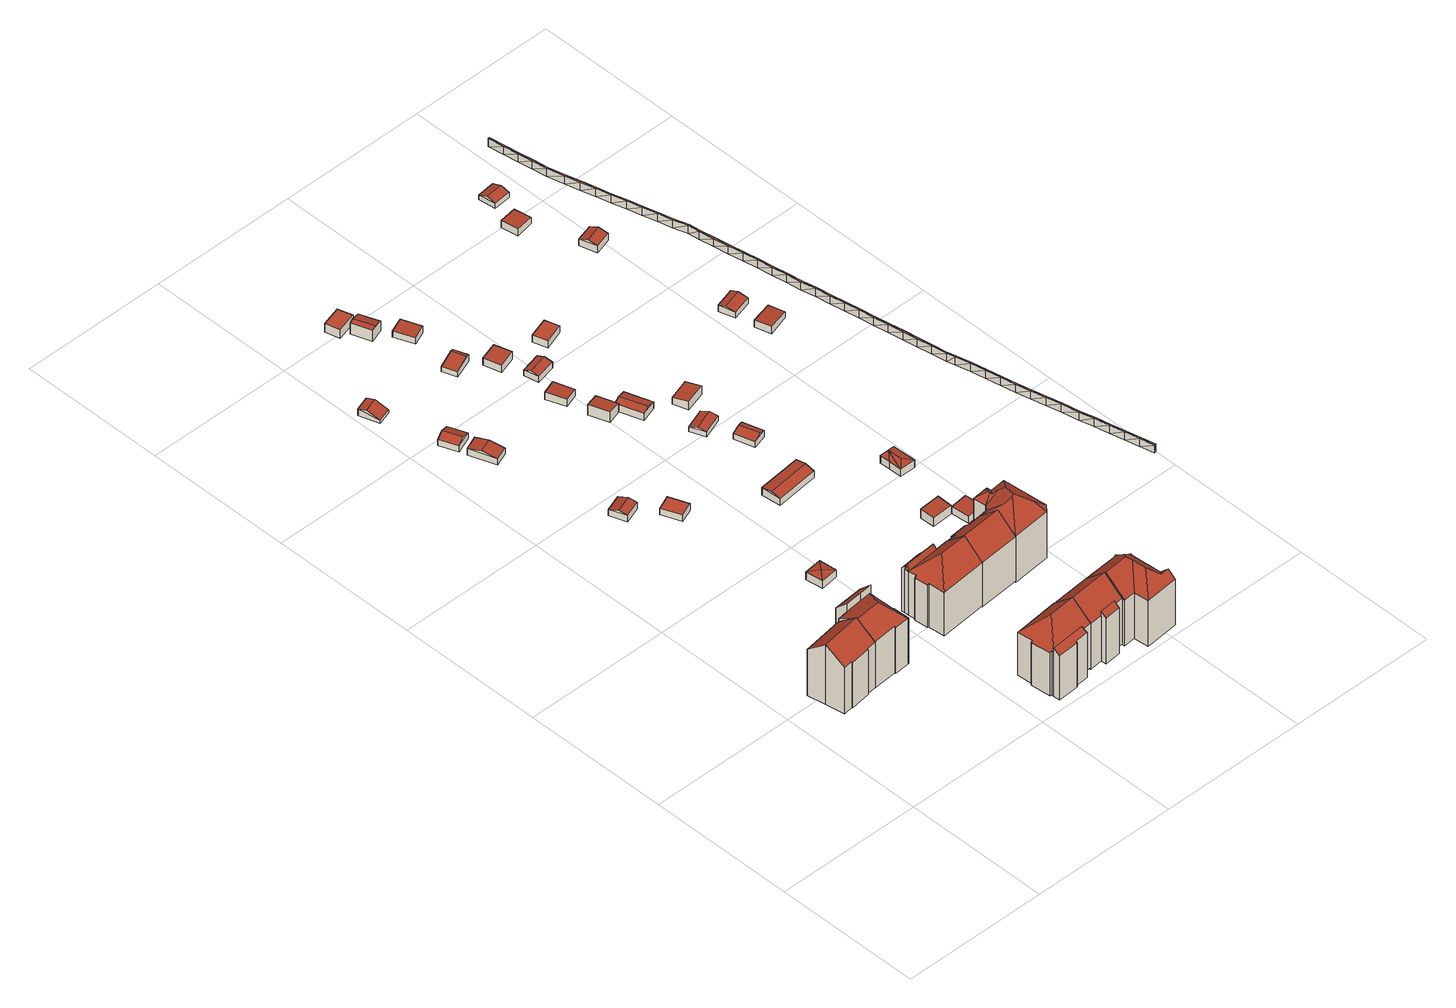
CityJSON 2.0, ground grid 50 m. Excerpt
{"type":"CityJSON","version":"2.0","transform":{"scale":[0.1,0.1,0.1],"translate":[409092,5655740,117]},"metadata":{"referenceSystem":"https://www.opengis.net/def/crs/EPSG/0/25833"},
"CityObjects":{
"building1":{"type":"Building","attributes":{"Dachtyp_tdc":"tdcGableRoof","Gemeindeschluessel":14612000,"Dachneigung":39.08,"QualitaetDacherkennung":70,"Geometrietyp2DReferenz":"3000","measuredHeight":22.47,"function":"31001_9998","roofType":"3100"},"geometry":[{"type":"Solid","lod":"2","boundaries":[[[[0,1,2,3]],[[1,4,5,2]],[[4,6,7,5]],[[6,8,9,7]],[[8,10,11,9]],[[10,12,13,11]],[[12,14,15,13]],[[14,16,17,15]],[[16,18,19,17]],[[18,0,3,19]],[[14,12,10,8]],[[8,6,4,1,0,18,16,14]],[[3,2,5,7,9,11,13,15,17,19]]]],"semantics":{"surfaces":[{"type":"WallSurface"},{"type":"RoofSurface"},{"type":"GroundSurface"}],"values":[[0,0,0,0,0,0,0,0,0,0,1,1,2]]}}]},
"building2":{"type":"Building","attributes":{"Gemeindeschluessel":14612000,"Geometrietyp2DReferenz":"3000","function":"31001_9998","roofType":"9999"},"children":["building2-1","building2-2"]},
"building2-1":{"type":"BuildingPart","attributes":{"Dachtyp_tdc":"tdcHipAndGableRoof","Dachneigung":38.49,"QualitaetDacherkennung":38,"Geometrietyp2DReferenz":"3000","measuredHeight":22.43,"roofType":"5000"},"parents":["building2"],"geometry":[{"type":"MultiSurface","lod":"2","boundaries":[[[20,21,22,23]],[[21,24,25,22]],[[24,26,27,25]],[[28,29,30,31]],[[29,32,33,30]],[[32,34,35,33]],[[34,36,37,35]],[[36,38,39,37]],[[38,40,41,39]],[[40,42,43,41]],[[42,44,45,43]],[[44,20,23,45]],[[40,38,36,34,32,29,28,46,47]],[[46,26,24,21,47]],[[21,20,44,42,40,47]],[[23,22,25,27,48,31,30,33,35,37,39,41,43,45]]],"semantics":{"surfaces":[{"type":"WallSurface"},{"type":"RoofSurface"},{"type":"GroundSurface"}],"values":[0,0,0,0,0,0,0,0,0,0,0,0,1,1,1,2]}}]},
"building2-2":{"type":"BuildingPart","attributes":{"Dachtyp_tdc":"tdcPolyFlatRoof","Dachneigung":43.95,"QualitaetDacherkennung":47,"Geometrietyp2DReferenz":"3000","measuredHeight":21.29,"roofType":"2100"},"parents":["building2"],"geometry":[{"type":"MultiSurface","lod":"2","boundaries":[[[49,50,51,27,26]],[[50,52,53,51]],[[52,54,28,31,53]],[[54,52,50,49]],[[27,51,53,31,48]]],"semantics":{"surfaces":[{"type":"WallSurface"},{"type":"RoofSurface"},{"type":"GroundSurface"}],"values":[0,0,0,1,2]}}]},
"building3":{"type":"Building","attributes":{"Gemeindeschluessel":14612000,"Geometrietyp2DReferenz":"3000","function":"31001_9998","roofType":"9999"},"children":["building3-1","building3-2"]},
"building3-1":{"type":"BuildingPart","attributes":{"Dachtyp_tdc":"tdcPolyFlatRoof","Dachneigung":31.6,"QualitaetDacherkennung":34,"Geometrietyp2DReferenz":"3000","measuredHeight":18,"roofType":"2100"},"parents":["building3"],"geometry":[{"type":"MultiSurface","lod":"2","boundaries":[[[55,56,57,58,59]],[[56,60,61,57]],[[60,62,63,61]],[[62,64,65,63]],[[64,66,67,68,65]],[[64,62,60,56,55,66]],[[68,58,57,61,63,65]]],"semantics":{"surfaces":[{"type":"WallSurface"},{"type":"RoofSurface"},{"type":"GroundSurface"}],"values":[0,0,0,0,0,1,2]}}]},
"building3-2":{"type":"BuildingPart","attributes":{"Dachtyp_tdc":"tdcHipAndGableRoof","Dachneigung":42.95,"QualitaetDacherkennung":59,"Geometrietyp2DReferenz":"3000","measuredHeight":22.31,"roofType":"5000"},"parents":["building3"],"geometry":[{"type":"MultiSurface","lod":"2","boundaries":[[[69,59,58,70]],[[67,71,72,68]],[[71,73,74,72]],[[73,75,76,74]],[[75,77,78,76]],[[77,79,80,78]],[[79,81,82,80]],[[81,83,84,82]],[[83,69,70,84]],[[79,77,75,73,71,67,85]],[[67,59,69,83,85]],[[83,81,79,85]],[[70,58,68,72,74,76,78,80,82,84]]],"semantics":{"surfaces":[{"type":"WallSurface"},{"type":"RoofSurface"},{"type":"GroundSurface"}],"values":[0,0,0,0,0,0,0,0,0,1,1,1,2]}}]},
"building4":{"type":"Building","attributes":{"Dachtyp_tdc":"tdcGableRoof","Gemeindeschluessel":14612000,"Dachneigung":17.79,"QualitaetDacherkennung":84,"Geometrietyp2DReferenz":"3000","measuredHeight":3.24,"function":"31001_9998","roofType":"3100"},"geometry":[{"type":"Solid","lod":"2","boundaries":[[[[86,87,88,89]],[[87,90,91,88]],[[90,92,93,91]],[[92,86,89,93]],[[90,87,94]],[[86,92,95]],[[87,86,95,94]],[[92,90,94,95]],[[89,88,91,93]]]],"semantics":{"surfaces":[{"type":"WallSurface"},{"type":"RoofSurface"},{"type":"GroundSurface"}],"values":[[0,0,0,0,0,0,1,1,2]]}}]},
"building5":{"type":"Building","attributes":{"Dachtyp_tdc":"tdcGableRoof","Gemeindeschluessel":14612000,"Dachneigung":25,"QualitaetDacherkennung":62,"Geometrietyp2DReferenz":"3000","measuredHeight":3.09,"function":"31001_9998","roofType":"3100"},"geometry":[{"type":"Solid","lod":"2","boundaries":[[[[96,97,98,99]],[[97,100,101,98]],[[100,102,103,101]],[[102,96,99,103]],[[96,102,104]],[[97,96,104,105]],[[102,100,105,104]],[[99,98,101,103]],[[100,97,105]]]],"semantics":{"surfaces":[{"type":"WallSurface"},{"type":"RoofSurface"},{"type":"GroundSurface"}],"values":[[0,0,0,0,0,1,1,2,0]]}}]},
"building6":{"type":"Building","attributes":{"Dachtyp_tdc":"tdcGableRoof","Gemeindeschluessel":14612000,"Dachneigung":19.32,"QualitaetDacherkennung":76,"Geometrietyp2DReferenz":"3000","measuredHeight":3.3,"function":"31001_9998","roofType":"3100"},"geometry":[{"type":"Solid","lod":"2","boundaries":[[[[106,107,108,109]],[[107,110,111,108]],[[110,112,113,111]],[[112,106,109,113]],[[110,107,114]],[[106,112,115]],[[107,106,115,114]],[[112,110,114,115]],[[109,108,111,113]]]],"semantics":{"surfaces":[{"type":"WallSurface"},{"type":"RoofSurface"},{"type":"GroundSurface"}],"values":[[0,0,0,0,0,0,1,1,2]]}}]},
"building7":{"type":"Building","attributes":{"Dachtyp_tdc":"tdcGableRoof","Gemeindeschluessel":14612000,"Dachneigung":14.27,"QualitaetDacherkennung":79,"Geometrietyp2DReferenz":"3000","measuredHeight":3.28,"function":"31001_9998","roofType":"3100"},"geometry":[{"type":"Solid","lod":"2","boundaries":[[[[116,117,118,119]],[[117,120,121,118]],[[120,122,123,121]],[[122,116,119,123]],[[120,117,124]],[[116,122,125]],[[117,116,125,124]],[[122,120,124,125]],[[119,118,121,123]]]],"semantics":{"surfaces":[{"type":"WallSurface"},{"type":"RoofSurface"},{"type":"GroundSurface"}],"values":[[0,0,0,0,0,0,1,1,2]]}}]},
"building8":{"type":"Building","attributes":{"Dachtyp_tdc":"tdcFreeFormRoof","Gemeindeschluessel":14612000,"Dachneigung":10.31,"QualitaetDacherkennung":68,"Geometrietyp2DReferenz":"3000","measuredHeight":3.28,"function":"31001_9998","roofType":"5000"},"geometry":[{"type":"Solid","lod":"2","boundaries":[[[[126,127,128,129]],[[127,130,131,128]],[[130,132,133,131]],[[132,126,129,133]],[[134,132,130]],[[134,130,127]],[[134,127,126]],[[134,126,132]],[[129,128,131,133]]]],"semantics":{"surfaces":[{"type":"WallSurface"},{"type":"RoofSurface"},{"type":"GroundSurface"}],"values":[[0,0,0,0,1,1,1,1,2]]}}]},
"building9":{"type":"Building","attributes":{"Dachtyp_tdc":"tdcPolyFlatRoof","Gemeindeschluessel":14612000,"Dachneigung":2.58,"QualitaetDacherkennung":76,"Geometrietyp2DReferenz":"3000","measuredHeight":2.68,"function":"31001_9998","roofType":"2100"},"geometry":[{"type":"Solid","lod":"2","boundaries":[[[[135,136,137,138]],[[136,139,140,137]],[[139,141,142,140]],[[141,135,138,142]],[[141,139,136,135]],[[138,137,140,142]]]],"semantics":{"surfaces":[{"type":"WallSurface"},{"type":"RoofSurface"},{"type":"GroundSurface"}],"values":[[0,0,0,0,1,2]]}}]},
"building10":{"type":"Building","attributes":{"Gemeindeschluessel":14612000,"Geometrietyp2DReferenz":"3000","function":"31001_9998","roofType":"9999"},"children":["building10-1","building10-2","building10-3"]},
"building10-1":{"type":"BuildingPart","attributes":{"Dachtyp_tdc":"tdcFreeFormRoof","Dachneigung":72.74,"QualitaetDacherkennung":27,"Geometrietyp2DReferenz":"3000","measuredHeight":18.58,"roofType":"5000"},"parents":["building10"],"geometry":[{"type":"MultiSurface","lod":"2","boundaries":[[[143,144,145,146]],[[144,147,148,145]],[[149,150,151,152]],[[153,147,144]],[[144,143,150,154,153]],[[150,155,154]],[[155,149,147,153,154]],[[155,150,149]],[[146,145,148,152,151]]],"semantics":{"surfaces":[{"type":"WallSurface"},{"type":"RoofSurface"},{"type":"GroundSurface"}],"values":[0,0,0,1,1,1,1,0,2]}}]},
"building10-2":{"type":"BuildingPart","attributes":{"Dachtyp_tdc":"tdcPolyFlatRoof","Dachneigung":43.85,"QualitaetDacherkennung":33,"Geometrietyp2DReferenz":"3000","measuredHeight":17.46,"roofType":"2100"},"parents":["building10"],"geometry":[{"type":"MultiSurface","lod":"2","boundaries":[[[156,157,158,151,150]],[[157,159,160,158]],[[159,161,143,146,160]],[[159,157,156,161]],[[146,151,158,160]]],"semantics":{"surfaces":[{"type":"WallSurface"},{"type":"RoofSurface"},{"type":"GroundSurface"}],"values":[0,0,0,1,2]}}]},
"building10-3":{"type":"BuildingPart","attributes":{"Dachtyp_tdc":"tdcHipAndGableRoof","Dachneigung":43.64,"QualitaetDacherkennung":63,"Geometrietyp2DReferenz":"3000","measuredHeight":22.45,"roofType":"5000"},"parents":["building10"],"geometry":[{"type":"MultiSurface","lod":"2","boundaries":[[[162,163,164,165]],[[163,166,167,164]],[[166,168,169,167]],[[168,170,171,169]],[[170,172,173,171]],[[172,174,175,173]],[[174,176,177,175]],[[176,178,152,177]],[[178,149,152]],[[179,162,165,148,147]],[[178,176,174,172,170,168,180]],[[168,166,163,180]],[[163,162,179,178,180]],[[165,164,167,169,171,173,175,177,152,148]]],"semantics":{"surfaces":[{"type":"WallSurface"},{"type":"RoofSurface"},{"type":"GroundSurface"}],"values":[0,0,0,0,0,0,0,0,0,0,1,1,1,2]}}]},
"building11":{"type":"Building","attributes":{"Gemeindeschluessel":14612000,"Geometrietyp2DReferenz":"3000","function":"31001_9998","roofType":"9999"},"children":["building11-1","building11-2"]},
"building11-1":{"type":"BuildingPart","attributes":{"Dachtyp_tdc":"tdcGableRoof","Dachneigung":43.01,"QualitaetDacherkennung":70,"Geometrietyp2DReferenz":"3000","measuredHeight":23.14,"roofType":"3100"},"parents":["building11"],"geometry":[{"type":"MultiSurface","lod":"2","boundaries":[[[181,182,183,83]],[[83,184,185,186,187,188,181]],[[189,190,191,192,193,194,195,196,197]],[[185,184,191,190]],[[184,83,192,191]],[[83,183,193,192]],[[183,182,194,193]],[[182,181,195,194]],[[181,188,196,195]],[[188,187,197,196]],[[187,186,189,197]]],"semantics":{"surfaces":[{"type":"RoofSurface"},{"type":"GroundSurface"},{"type":"WallSurface"}],"values":[0,0,1,2,2,2,2,2,2,2,2]}}]},
"building11-2":{"type":"BuildingPart","attributes":{"Dachtyp_tdc":"tdcPolyFlatRoof","Dachneigung":38.73,"QualitaetDacherkennung":48,"Geometrietyp2DReferenz":"3000","measuredHeight":18.68,"roofType":"2100"},"parents":["building11"],"geometry":[{"type":"MultiSurface","lod":"2","boundaries":[[[198,185,190]],[[198,199,200,201]],[[189,202,203,190]],[[201,200,202,189,186]],[[200,199,203,202]],[[199,198,190,203]]],"semantics":{"surfaces":[{"type":"WallSurface"},{"type":"RoofSurface"},{"type":"GroundSurface"}],"values":[0,1,2,0,0,0]}}]},
"building12":{"type":"Building","attributes":{"Dachtyp_tdc":"tdcFreeFormRoof","Gemeindeschluessel":14612000,"Dachneigung":43.05,"QualitaetDacherkennung":59,"Geometrietyp2DReferenz":"3000","measuredHeight":22.88,"function":"31001_9998","roofType":"5000"},"geometry":[{"type":"Solid","lod":"2","boundaries":[[[[204,205,206,207]],[[205,208,209,206]],[[208,210,211,209]],[[210,212,213,211]],[[212,214,215,213]],[[214,216,217,215]],[[216,166,218,217]],[[166,204,207,218]],[[166,216,219,220]],[[219,214,212,210,208,205,204,220]],[[216,214,219]],[[204,166,220]],[[207,206,209,211,213,215,217,218]]]],"semantics":{"surfaces":[{"type":"WallSurface"},{"type":"RoofSurface"},{"type":"GroundSurface"}],"values":[[0,0,0,0,0,0,0,0,1,1,0,0,2]]}}]},
"building13":{"type":"Building","attributes":{"Dachtyp_tdc":"tdcFreeFormRoof","Gemeindeschluessel":14612000,"Dachneigung":41.96,"QualitaetDacherkennung":21,"Geometrietyp2DReferenz":"3000","measuredHeight":23.41,"function":"31001_9998","roofType":"5000"},"geometry":[{"type":"Solid","lod":"2","boundaries":[[[[182,221,222,223]],[[221,224,225,222]],[[224,226,227,225]],[[226,228,229,227]],[[228,230,231,229]],[[230,232,233,231]],[[232,234,235,233]],[[234,236,237,235]],[[236,238,239,237]],[[238,240,241,239]],[[240,242,243,241]],[[242,244,245,243]],[[244,182,223,245]],[[244,246,182]],[[242,246,244]],[[246,242,240]],[[247,248,246,240,238]],[[249,247,238,236]],[[250,251,249,236,234]],[[250,234,232]],[[251,250,232,230]],[[252,253,248,247,249,251,230,228]],[[252,228,226]],[[254,253,252,226,224]],[[254,224,221]],[[246,248,253,254,221,182]],[[223,222,225,227,229,231,233,235,237,239,241,243,245]]]],"semantics":{"surfaces":[{"type":"WallSurface"},{"type":"RoofSurface"},{"type":"GroundSurface"}],"values":[[0,0,0,0,0,0,0,0,0,0,0,0,0,0,0,0,1,1,1,0,1,1,1,1,1,1,2]]}}]},
"building14":{"type":"Building","attributes":{"Dachtyp_tdc":"tdcPolyFlatRoof","Gemeindeschluessel":14612000,"Dachneigung":0,"QualitaetDacherkennung":58,"Geometrietyp2DReferenz":"3000","measuredHeight":3.19,"function":"31001_9998","roofType":"1000"},"geometry":[{"type":"Solid","lod":"2","boundaries":[[[[255,256,257,258]],[[256,259,260,257]],[[259,261,262,260]],[[261,255,258,262]],[[261,259,256,255]],[[258,257,260,262]]]],"semantics":{"surfaces":[{"type":"WallSurface"},{"type":"RoofSurface"},{"type":"GroundSurface"}],"values":[[0,0,0,0,1,2]]}}]},
"building15":{"type":"Building","attributes":{"Dachtyp_tdc":"tdcGableRoof","Gemeindeschluessel":14612000,"Dachneigung":10.43,"QualitaetDacherkennung":73,"Geometrietyp2DReferenz":"3000","measuredHeight":2.9,"function":"31001_9998","roofType":"3100"},"geometry":[{"type":"Solid","lod":"2","boundaries":[[[[263,264,265,266]],[[264,267,268,265]],[[267,269,270,268]],[[269,263,266,270]],[[267,264,271]],[[263,269,272]],[[264,263,272,271]],[[269,267,271,272]],[[266,265,268,270]]]],"semantics":{"surfaces":[{"type":"WallSurface"},{"type":"RoofSurface"},{"type":"GroundSurface"}],"values":[[0,0,0,0,0,0,1,1,2]]}}]},
"building16":{"type":"Building","attributes":{"Dachtyp_tdc":"tdcGableRoof","Gemeindeschluessel":14612000,"Dachneigung":10.06,"QualitaetDacherkennung":83,"Geometrietyp2DReferenz":"3000","measuredHeight":3.51,"function":"31001_9998","roofType":"3100"},"geometry":[{"type":"Solid","lod":"2","boundaries":[[[[273,274,275,276]],[[274,277,278,275]],[[277,279,280,278]],[[279,273,276,280]],[[277,274,281]],[[273,279,282]],[[274,273,282,281]],[[279,277,281,282]],[[276,275,278,280]]]],"semantics":{"surfaces":[{"type":"WallSurface"},{"type":"RoofSurface"},{"type":"GroundSurface"}],"values":[[0,0,0,0,0,0,1,1,2]]}}]},
"building17":{"type":"Building","attributes":{"Dachtyp_tdc":"tdcGableRoof","Gemeindeschluessel":14612000,"Dachneigung":15.73,"QualitaetDacherkennung":70,"Geometrietyp2DReferenz":"3000","measuredHeight":4.4,"function":"31001_9998","roofType":"3100"},"geometry":[{"type":"Solid","lod":"2","boundaries":[[[[283,284,285,286]],[[284,287,288,285]],[[287,289,290,288]],[[289,283,286,290]],[[287,284,291]],[[283,289,292]],[[284,283,292,291]],[[289,287,291,292]],[[286,285,288,290]]]],"semantics":{"surfaces":[{"type":"WallSurface"},{"type":"RoofSurface"},{"type":"GroundSurface"}],"values":[[0,0,0,0,0,0,1,1,2]]}}]},
"building18":{"type":"Building","attributes":{"Dachtyp_tdc":"tdcPolyFlatRoof","Gemeindeschluessel":14612000,"Dachneigung":3.16,"QualitaetDacherkennung":89,"Geometrietyp2DReferenz":"3000","measuredHeight":2.79,"function":"31001_9998","roofType":"2100"},"geometry":[{"type":"Solid","lod":"2","boundaries":[[[[293,294,295,296]],[[294,297,298,295]],[[297,299,300,298]],[[299,293,296,300]],[[299,297,294,293]],[[296,295,298,300]]]],"semantics":{"surfaces":[{"type":"WallSurface"},{"type":"RoofSurface"},{"type":"GroundSurface"}],"values":[[0,0,0,0,1,2]]}}]},
"building19":{"type":"Building","attributes":{"Dachtyp_tdc":"tdcPolyFlatRoof","Gemeindeschluessel":14612000,"Dachneigung":7.96,"QualitaetDacherkennung":71,"Geometrietyp2DReferenz":"3000","measuredHeight":3.89,"function":"31001_9998","roofType":"2100"},"geometry":[{"type":"Solid","lod":"2","boundaries":[[[[301,302,303,304]],[[302,305,306,303]],[[305,307,308,306]],[[307,301,304,308]],[[307,305,302,301]],[[304,303,306,308]]]],"semantics":{"surfaces":[{"type":"WallSurface"},{"type":"RoofSurface"},{"type":"GroundSurface"}],"values":[[0,0,0,0,1,2]]}}]},
"building20":{"type":"Building","attributes":{"Dachtyp_tdc":"tdcPolyFlatRoof","Gemeindeschluessel":14612000,"Dachneigung":4.01,"QualitaetDacherkennung":68,"Geometrietyp2DReferenz":"3000","measuredHeight":2.64,"function":"31001_9998","roofType":"2100"},"geometry":[{"type":"Solid","lod":"2","boundaries":[[[[309,310,311,312]],[[310,313,314,311]],[[313,315,316,314]],[[315,309,312,316]],[[315,313,310,309]],[[312,311,314,316]]]],"semantics":{"surfaces":[{"type":"WallSurface"},{"type":"RoofSurface"},{"type":"GroundSurface"}],"values":[[0,0,0,0,1,2]]}}]},
"building21":{"type":"Building","attributes":{"Dachtyp_tdc":"tdcFreeFormRoof","Gemeindeschluessel":14612000,"Dachneigung":39.12,"QualitaetDacherkennung":38,"Geometrietyp2DReferenz":"3000","measuredHeight":23.3,"function":"31001_9998","roofType":"5000"},"geometry":[{"type":"Solid","lod":"2","boundaries":[[[[317,318,319,320]],[[318,321,322,319]],[[321,323,324,322]],[[325,326,327,321,318]],[[325,318,317]],[[328,326,325,317,329]],[[330,331,328,329,332]],[[333,334,330,332,335]],[[333,335,336]],[[334,333,336,337]],[[331,330,334,337,338]],[[339,327,326,328,331,338,340]],[[339,340,323]],[[327,339,323,321]],[[324,341,342,343,344,345,346,347,320,319,322]],[[323,340,341,324]],[[340,338,342,341]],[[338,337,343,342]],[[337,336,344,343]],[[336,335,345,344]],[[335,332,346,345]],[[332,329,347,346]],[[329,317,320,347]]]],"semantics":{"surfaces":[{"type":"WallSurface"},{"type":"RoofSurface"},{"type":"GroundSurface"}],"values":[[0,0,0,1,1,1,1,1,1,1,1,1,1,1,2,0,0,0,0,0,0,0,0]]}}]},
"building22":{"type":"Building","attributes":{"Dachtyp_tdc":"tdcPolyFlatRoof","Gemeindeschluessel":14612000,"Dachneigung":3.55,"QualitaetDacherkennung":84,"Geometrietyp2DReferenz":"3000","measuredHeight":2.95,"function":"31001_9998","roofType":"2100"},"geometry":[{"type":"Solid","lod":"2","boundaries":[[[[348,349,350,351]],[[349,352,353,350]],[[352,354,355,353]],[[354,348,351,355]],[[354,352,349,348]],[[351,350,353,355]]]],"semantics":{"surfaces":[{"type":"WallSurface"},{"type":"RoofSurface"},{"type":"GroundSurface"}],"values":[[0,0,0,0,1,2]]}}]},
"building23":{"type":"Building","attributes":{"Dachtyp_tdc":"tdcGableRoof","Gemeindeschluessel":14612000,"Dachneigung":13.74,"QualitaetDacherkennung":53,"Geometrietyp2DReferenz":"3000","measuredHeight":3.28,"function":"31001_9998","roofType":"3100"},"geometry":[{"type":"Solid","lod":"2","boundaries":[[[[356,357,358,359]],[[357,360,361,358]],[[360,362,363,361]],[[362,356,359,363]],[[360,357,364]],[[356,362,365]],[[357,356,365,364]],[[362,360,364,365]],[[359,358,361,363]]]],"semantics":{"surfaces":[{"type":"WallSurface"},{"type":"RoofSurface"},{"type":"GroundSurface"}],"values":[[0,0,0,0,0,0,1,1,2]]}}]},
"building24":{"type":"Building","attributes":{"Gemeindeschluessel":14612000,"Dachtyp_tdc":"tdcGableRoof","Dachneigung":17.65,"QualitaetDacherkennung":90,"Geometrietyp2DReferenz":"3000","measuredHeight":2.87,"function":"31001_9998","roofType":"3100"},"geometry":[{"type":"Solid","lod":"2","boundaries":[[[[366,367,368,369]],[[367,370,371,368]],[[370,372,373,371]],[[372,366,369,373]],[[370,367,374]],[[366,372,375]],[[367,366,375,374]],[[372,370,374,375]],[[369,368,371,373]]]],"semantics":{"surfaces":[{"type":"WallSurface"},{"type":"RoofSurface"},{"type":"GroundSurface"}],"values":[[0,0,0,0,0,0,1,1,2]]}}]},
"building25":{"type":"Building","attributes":{"Dachtyp_tdc":"tdcPolyFlatRoof","Gemeindeschluessel":14612000,"Dachneigung":4.62,"QualitaetDacherkennung":95,"Geometrietyp2DReferenz":"3000","measuredHeight":3.56,"function":"31001_9998","roofType":"2100"},"geometry":[{"type":"Solid","lod":"2","boundaries":[[[[376,377,378,379]],[[377,380,381,378]],[[380,382,383,381]],[[382,376,379,383]],[[382,380,377,376]],[[379,378,381,383]]]],"semantics":{"surfaces":[{"type":"WallSurface"},{"type":"RoofSurface"},{"type":"GroundSurface"}],"values":[[0,0,0,0,1,2]]}}]},
"building26":{"type":"Building","attributes":{"Dachtyp_tdc":"tdcGableRoof","Gemeindeschluessel":14612000,"Dachneigung":20.39,"QualitaetDacherkennung":81,"Geometrietyp2DReferenz":"3000","measuredHeight":2.66,"function":"31001_9998","roofType":"3100"},"geometry":[{"type":"Solid","lod":"2","boundaries":[[[[384,385,386,387]],[[388,389,387,386]],[[390,391,392,393]],[[385,384,391,390]],[[384,389,392,391]],[[389,388,393,392]],[[388,385,390,393]],[[389,384,387]],[[385,388,386]]]],"semantics":{"surfaces":[{"type":"RoofSurface"},{"type":"GroundSurface"},{"type":"WallSurface"}],"values":[[0,0,1,2,2,2,2,2,2]]}}]},
"building27":{"type":"Building","attributes":{"Dachtyp_tdc":"tdcGableRoof","Gemeindeschluessel":14612000,"Dachneigung":13.79,"QualitaetDacherkennung":85,"Geometrietyp2DReferenz":"3000","measuredHeight":2.94,"function":"31001_9998","roofType":"3100"},"geometry":[{"type":"Solid","lod":"2","boundaries":[[[[394,395,396,397]],[[395,398,399,396]],[[398,400,401,399]],[[400,394,397,401]],[[398,395,402]],[[394,400,403]],[[395,394,403,402]],[[400,398,402,403]],[[397,396,399,401]]]],"semantics":{"surfaces":[{"type":"WallSurface"},{"type":"RoofSurface"},{"type":"GroundSurface"}],"values":[[0,0,0,0,0,0,1,1,2]]}}]},
"building28":{"type":"Building","attributes":{"Dachtyp_tdc":"tdcPolyFlatRoof","Gemeindeschluessel":14612000,"Dachneigung":3.79,"QualitaetDacherkennung":81,"Geometrietyp2DReferenz":"3000","measuredHeight":2.94,"function":"31001_9998","roofType":"2100"},"geometry":[{"type":"Solid","lod":"2","boundaries":[[[[404,405,406,407]],[[405,408,409,406]],[[408,410,411,409]],[[410,404,407,411]],[[410,408,405,404]],[[407,406,409,411]]]],"semantics":{"surfaces":[{"type":"WallSurface"},{"type":"RoofSurface"},{"type":"GroundSurface"}],"values":[[0,0,0,0,1,2]]}}]},
"building29":{"type":"Building","attributes":{"Dachtyp_tdc":"tdcPolyFlatRoof","Gemeindeschluessel":14612000,"Dachneigung":7.69,"QualitaetDacherkennung":80,"Geometrietyp2DReferenz":"3000","measuredHeight":3.23,"function":"31001_9998","roofType":"2100"},"geometry":[{"type":"Solid","lod":"2","boundaries":[[[[412,413,414,415]],[[413,416,417,414]],[[416,418,419,417]],[[418,412,415,419]],[[418,416,413,412]],[[415,414,417,419]]]],"semantics":{"surfaces":[{"type":"WallSurface"},{"type":"RoofSurface"},{"type":"GroundSurface"}],"values":[[0,0,0,0,1,2]]}}]},
"building30":{"type":"Building","attributes":{"Dachtyp_tdc":"tdcFreeFormRoof","Gemeindeschluessel":14612000,"Dachneigung":11.29,"QualitaetDacherkennung":80,"Geometrietyp2DReferenz":"3000","measuredHeight":3.35,"function":"31001_9998","roofType":"5000"},"geometry":[{"type":"Solid","lod":"2","boundaries":[[[[420,421,422,423]],[[421,424,425,422]],[[424,426,427,425]],[[426,428,429,427]],[[428,420,423,429]],[[430,426,431]],[[430,428,426]],[[428,430,420]],[[431,426,424]],[[430,431,424,421]],[[430,421,420]],[[423,422,425,427,429]]]],"semantics":{"surfaces":[{"type":"WallSurface"},{"type":"RoofSurface"},{"type":"GroundSurface"}],"values":[[0,0,0,0,0,1,1,1,1,1,1,2]]}}]},
"building31":{"type":"Building","attributes":{"Dachtyp_tdc":"tdcPolyFlatRoof","Gemeindeschluessel":14612000,"Dachneigung":0,"QualitaetDacherkennung":74,"Geometrietyp2DReferenz":"3000","measuredHeight":2.68,"function":"31001_9998","roofType":"1000"},"geometry":[{"type":"Solid","lod":"2","boundaries":[[[[432,433,434,435]],[[433,436,437,434]],[[436,438,439,437]],[[438,432,435,439]],[[438,436,433,432]],[[435,434,437,439]]]],"semantics":{"surfaces":[{"type":"WallSurface"},{"type":"RoofSurface"},{"type":"GroundSurface"}],"values":[[0,0,0,0,1,2]]}}]},
"building32":{"type":"Building","attributes":{"Dachtyp_tdc":"tdcPolyFlatRoof","Gemeindeschluessel":14612000,"Dachneigung":4.14,"QualitaetDacherkennung":75,"Geometrietyp2DReferenz":"3000","measuredHeight":2.73,"function":"31001_9998","roofType":"2100"},"geometry":[{"type":"Solid","lod":"2","boundaries":[[[[440,441,442,443]],[[441,444,445,442]],[[444,446,447,445]],[[446,440,443,447]],[[446,444,441,440]],[[443,442,445,447]]]],"semantics":{"surfaces":[{"type":"WallSurface"},{"type":"RoofSurface"},{"type":"GroundSurface"}],"values":[[0,0,0,0,1,2]]}}]},
"building33":{"type":"Building","attributes":{"Dachtyp_tdc":"tdcGableRoof","Gemeindeschluessel":14612000,"Dachneigung":15.85,"QualitaetDacherkennung":87,"Geometrietyp2DReferenz":"3000","measuredHeight":3.01,"function":"31001_9998","roofType":"3100"},"geometry":[{"type":"Solid","lod":"2","boundaries":[[[[448,449,450,451]],[[449,452,453,450]],[[452,454,455,453]],[[454,448,451,455]],[[452,449,456]],[[448,454,457]],[[449,448,457,456]],[[454,452,456,457]],[[451,450,453,455]]]],"semantics":{"surfaces":[{"type":"WallSurface"},{"type":"RoofSurface"},{"type":"GroundSurface"}],"values":[[0,0,0,0,0,0,1,1,2]]}}]},
"building34":{"type":"Building","attributes":{"Dachtyp_tdc":"tdcPolyFlatRoof","Gemeindeschluessel":14612000,"Dachneigung":2.66,"QualitaetDacherkennung":63,"Geometrietyp2DReferenz":"3000","measuredHeight":2.5,"function":"31001_9998","roofType":"2100"},"geometry":[{"type":"Solid","lod":"2","boundaries":[[[[458,459,460,461]],[[459,462,463,460]],[[462,464,465,463]],[[464,458,461,465]],[[464,462,459,458]],[[461,460,463,465]]]],"semantics":{"surfaces":[{"type":"WallSurface"},{"type":"RoofSurface"},{"type":"GroundSurface"}],"values":[[0,0,0,0,1,2]]}}]},
"building35":{"type":"Building","attributes":{"Dachtyp_tdc":"tdcGableRoof","Gemeindeschluessel":14612000,"Dachneigung":18.78,"QualitaetDacherkennung":80,"Geometrietyp2DReferenz":"3000","measuredHeight":3.54,"function":"31001_9998","roofType":"3100"},"geometry":[{"type":"Solid","lod":"2","boundaries":[[[[466,467,468,469]],[[467,470,471,468]],[[470,472,473,471]],[[472,466,469,473]],[[470,467,474]],[[466,472,475]],[[467,466,475,474]],[[472,470,474,475]],[[469,468,471,473]]]],"semantics":{"surfaces":[{"type":"WallSurface"},{"type":"RoofSurface"},{"type":"GroundSurface"}],"values":[[0,0,0,0,0,0,1,1,2]]}}]},
"building36":{"type":"Building","attributes":{"Dachtyp_tdc":"tdcGableRoof","Gemeindeschluessel":14612000,"Dachneigung":18.56,"QualitaetDacherkennung":74,"Geometrietyp2DReferenz":"3000","measuredHeight":2.75,"function":"31001_9998","roofType":"3100"},"geometry":[{"type":"Solid","lod":"2","boundaries":[[[[476,477,478,479]],[[477,480,481,478]],[[480,482,483,481]],[[482,476,479,483]],[[480,477,484]],[[476,482,485]],[[477,476,485,484]],[[482,480,484,485]],[[479,478,481,483]]]],"semantics":{"surfaces":[{"type":"WallSurface"},{"type":"RoofSurface"},{"type":"GroundSurface"}],"values":[[0,0,0,0,0,0,1,1,2]]}}]},
"building37":{"type":"Building","attributes":{"Art":2000,"Stand_DGM":"2016","Stand_Basis-DLM":"2021","Gemeindeschluessel":"14612000","ObjektHoehe":3,"Stand_Laserscan":"2016","BodenHoehe":0,"Stand_3D-Stadtmodell":"2023","Geometrietyp2DReferenz":2000,"AbsoluteHoehe":0,"measuredHeight":3,"function":"51009_1700","roofType":"9999"},"geometry":[{"type":"MultiSurface","lod":"2","boundaries":[[[486,487,488]],[[489,487,486]],[[490,489,486]],[[491,489,490]],[[492,491,490]],[[493,491,492]],[[494,493,492]],[[495,493,494]],[[496,497,498]],[[499,495,494]],[[497,495,499]],[[497,499,498]],[[500,496,498]],[[501,496,500]],[[502,501,500]],[[503,501,502]],[[504,503,502]],[[505,503,504]],[[506,505,504]],[[507,505,506]],[[508,507,506]],[[509,507,508]],[[510,509,508]],[[511,509,510]],[[512,511,510]],[[513,511,512]],[[514,513,512,515]],[[516,513,514]],[[517,516,515,514]],[[518,516,517]],[[519,518,517]],[[520,518,519]],[[521,520,519]],[[522,520,521]],[[523,522,521]],[[524,522,523]],[[525,524,523]],[[526,524,525]],[[527,526,525]],[[528,526,527]],[[529,528,527]],[[530,531,532]],[[533,528,529]],[[532,533,529]],[[531,533,532]],[[534,531,530]],[[535,534,530]],[[536,534,535]],[[537,536,535]],[[538,536,537]],[[539,538,537]],[[540,538,539]],[[541,540,539]],[[542,540,541]],[[543,542,541]],[[544,542,543]],[[545,544,543]],[[546,544,545]],[[547,546,545]],[[548,546,547]],[[549,548,547]],[[550,548,549]],[[550,549,551]],[[552,550,551]],[[553,552,551]],[[554,552,553]],[[555,554,553]],[[556,554,555]],[[557,556,555]],[[558,556,557]],[[559,558,557]],[[560,558,559]],[[561,560,559]],[[562,560,561]],[[563,562,561]],[[564,562,563]],[[565,564,563]],[[566,564,565]],[[567,566,565]],[[568,566,567]],[[569,568,567]],[[570,568,569]],[[571,570,569]],[[572,570,571]],[[573,572,571]],[[574,572,573]],[[575,574,576]],[[577,575,576]],[[578,575,577]],[[576,574,573]],[[579,580,486]],[[579,486,488]],[[580,581,490]],[[580,490,486]],[[581,582,492]],[[581,492,490]],[[582,583,494]],[[582,494,492]],[[583,584,499]],[[583,499,494]],[[584,585,498]],[[584,498,499]],[[585,500,498]],[[586,500,585]],[[586,587,502]],[[586,502,500]],[[587,588,504]],[[587,504,502]],[[588,589,506]],[[588,506,504]],[[589,590,508]],[[589,508,506]],[[590,591,510]],[[590,510,508]],[[591,592,512]],[[591,512,510]],[[592,593,594,514]],[[592,514,515,512]],[[593,594,595,517]],[[593,517,514,515]],[[595,596,519]],[[595,519,517]],[[596,597,521]],[[596,521,519]],[[597,598,523]],[[597,523,521]],[[598,599,525]],[[598,525,523]],[[599,600,527]],[[599,527,525]],[[600,601,529]],[[600,529,527]],[[601,602,532]],[[601,532,529]],[[602,603,530]],[[602,530,532]],[[603,604,535]],[[603,535,530]],[[604,605,537]],[[604,537,535]],[[605,606,539]],[[605,539,537]],[[606,607,541]],[[606,541,539]],[[607,608,543]],[[607,543,541]],[[608,609,545]],[[610,611,549]],[[608,545,543]],[[609,610,547]],[[609,547,545]],[[610,549,547]],[[611,612,551]],[[611,551,549]],[[612,613,553]],[[612,553,551]],[[613,614,555]],[[613,555,553]],[[614,615,557]],[[614,557,555]],[[615,616,559]],[[615,559,557]],[[616,617,561]],[[616,561,559]],[[617,618,563]],[[617,563,561]],[[618,619,565]],[[618,565,563]],[[619,620,567]],[[619,567,565]],[[620,621,569]],[[620,569,567]],[[621,622,571]],[[621,571,569]],[[622,623,573]],[[622,573,571]],[[623,624,576]],[[623,576,573]],[[624,625,577]],[[624,577,576]],[[487,489,626]],[[487,626,627]],[[489,491,628]],[[489,628,626]],[[491,493,629]],[[491,629,628]],[[493,495,630]],[[493,630,629]],[[495,497,631]],[[495,631,630]],[[497,496,632]],[[497,632,631]],[[501,503,633]],[[496,634,632]],[[501,633,634]],[[503,505,635]],[[503,635,633]],[[505,507,636]],[[505,636,635]],[[507,509,637]],[[507,637,636]],[[509,511,638]],[[509,638,637]],[[511,513,639]],[[511,639,638]],[[513,516,640]],[[513,640,639]],[[516,518,641]],[[516,641,640]],[[518,520,642]],[[518,642,641]],[[520,522,643]],[[520,643,642]],[[522,524,644]],[[522,644,643]],[[524,526,645]],[[524,645,644]],[[526,528,646]],[[526,646,645]],[[528,533,647]],[[528,647,646]],[[533,531,648]],[[533,648,647]],[[531,534,649]],[[496,501,634]],[[536,538,650]],[[531,649,648]],[[534,536,651]],[[534,651,649]],[[536,650,651]],[[538,540,652]],[[538,652,650]],[[540,542,653]],[[540,653,652]],[[542,544,654]],[[542,654,653]],[[544,546,655]],[[544,655,654]],[[546,548,656]],[[546,656,655]],[[548,550,657]],[[548,657,656]],[[550,552,658]],[[550,658,657]],[[552,554,659]],[[552,659,658]],[[554,556,660]],[[554,660,659]],[[556,558,661]],[[556,661,660]],[[558,560,662]],[[558,662,661]],[[560,562,663]],[[560,663,662]],[[562,564,664]],[[562,664,663]],[[564,566,665]],[[564,665,664]],[[566,568,666]],[[566,666,665]],[[568,570,667]],[[568,667,666]],[[570,572,668]],[[570,668,667]],[[572,574,669]],[[572,669,668]],[[574,575,670]],[[574,670,669]],[[575,578,671]],[[575,671,670]],[[625,578,577]],[[627,579,488]],[[627,488,487]],[[625,671,578]],[[601,646,647]],[[601,647,602]],[[602,647,648]],[[602,648,603]],[[603,648,649]],[[603,649,604]],[[604,649,651]],[[604,651,605]],[[605,651,650]],[[605,650,606]],[[606,650,652]],[[606,652,607]],[[607,652,653]],[[607,653,608]],[[608,653,654]],[[608,654,609]],[[609,654,655]],[[609,655,610]],[[610,655,656]],[[610,656,611]],[[611,656,657]],[[611,657,612]],[[612,657,658]],[[658,613,612]],[[613,658,659]],[[613,659,614]],[[614,659,660]],[[614,660,615]],[[615,660,661]],[[615,661,616]],[[616,661,662]],[[616,662,617]],[[617,662,663]],[[617,663,618]],[[618,663,664]],[[618,664,619]],[[619,664,665]],[[619,665,620]],[[620,665,666]],[[620,666,621]],[[621,666,667]],[[621,667,622]],[[622,667,668]],[[622,668,623]],[[623,668,669]],[[625,670,671]],[[623,669,624]],[[624,669,670]],[[624,670,625]],[[579,627,580]],[[580,627,626]],[[580,626,581]],[[581,626,628]],[[581,628,582]],[[582,628,629]],[[582,629,583]],[[583,629,630]],[[583,630,584]],[[584,630,631]],[[584,631,585]],[[585,631,632]],[[632,586,585]],[[586,632,634]],[[586,634,587]],[[587,634,633]],[[587,633,588]],[[588,633,635]],[[588,635,589]],[[589,635,636]],[[589,636,590]],[[590,636,637]],[[590,637,591]],[[591,637,638]],[[591,638,592]],[[592,638,639]],[[592,639,594,593]],[[594,639,640]],[[593,640,595,594]],[[595,640,641]],[[595,641,596]],[[596,641,642]],[[596,642,597]],[[597,642,643]],[[597,643,598]],[[598,643,644]],[[598,644,599]],[[599,644,645]],[[599,645,600]],[[600,645,646]],[[600,646,601]]],"semantics":{"surfaces":[{"type":"RoofSurface"},{"type":"WallSurface"},{"type":"GroundSurface"}],"values":[0,0,0,0,0,0,0,0,0,0,0,0,0,0,0,0,0,0,0,0,0,0,0,0,0,0,0,0,0,0,0,0,0,0,0,0,0,0,0,0,0,0,0,0,0,0,0,0,0,0,0,0,0,0,0,0,0,0,0,0,0,0,0,0,0,0,0,0,0,0,0,0,0,0,0,0,0,0,0,0,0,0,0,0,0,0,0,0,0,0,1,1,1,1,1,1,1,1,1,1,1,1,1,1,1,1,1,1,1,1,1,1,1,1,1,1,1,1,1,1,1,1,1,1,1,1,1,1,1,1,1,1,1,1,1,1,1,1,1,1,1,1,1,1,1,1,1,1,1,1,1,1,1,1,1,1,1,1,1,1,1,1,1,1,1,1,1,1,1,1,1,1,1,1,1,1,1,1,1,1,1,1,1,1,1,1,1,1,1,1,1,1,1,1,1,1,1,1,1,1,1,1,1,1,1,1,1,1,1,1,1,1,1,1,1,1,1,1,1,1,1,1,1,1,1,1,1,1,1,1,1,1,1,1,1,1,1,1,1,1,1,1,1,1,1,1,1,1,1,1,1,1,1,1,1,1,1,1,1,1,1,1,1,1,1,1,1,1,1,1,1,1,1,1,2,2,2,2,2,2,2,2,2,2,2,2,2,2,2,2,2,2,2,2,2,2,2,2,2,2,2,2,2,2,2,2,2,2,2,2,2,2,2,2,2,2,2,2,2,2,2,2,2,2,2,2,2,2,2,2,2,2,2,2,2,2,2,2,2,2,2,2,2,2,2,2,2,2,2,2,2,2,2,2,2,2,2,2,2,2,2,2,2,2]}}]}
},
"vertices":[
[202,386,217],[132,377,218],[132,377,49],[202,386,49],[132,380,220],[132,380,49],[99,375,221],[99,375,49],[88,439,273],[88,439,49],[78,501,222],[78,501,49],[221,524,220],[221,524,49],[228,459,273],[228,459,49],[235,393,219],[235,393,49],[202,388,219],[202,388,49],
[235,393,221],[228,455,271],[228,455,47],[235,393,47],[221,524,230],[221,524,47],[257,528,230],[257,528,47],[359,539,226],[360,529,226],[360,529,47],[359,539,47],[357,528,229],[357,528,47],[363,454,224],[363,454,47],[367,455,221],[367,455,47],[372,401,217],[372,401,47],[370,401,218],[370,401,47],[318,397,218],[318,397,47],[318,400,221],[318,400,47],[356,538,230],[315,463,271],[356,538,47],
[257,528,260],[253,568,221],[253,568,47],[356,577,221],[356,577,47],[359,539,259],
[690,40,220],[692,20,208],[692,20,40],[690,40,40],[690,40,205],[645,16,208],[645,16,40],[645,12,205],[645,12,40],[573,6,205],[573,6,40],[571,29,220],[571,29,205],[571,29,40],
[728,43,205],[728,43,40],[571,37,205],[571,37,40],[566,37,201],[566,37,40],[560,106,198],[560,106,40],[565,107,203],[565,107,40],[560,161,201],[560,161,40],[717,176,201],[717,176,40],[723,109,263],[723,109,40],[631,100,263],
[213,1431,51],[270,1451,51],[270,1451,29],[213,1431,29],[290,1395,53],[290,1395,29],[233,1375,53],[233,1375,29],[281,1421,61],[224,1401,61],
[2,2209,55],[49,2225,55],[49,2225,29],[2,2209,29],[71,2158,40],[71,2158,29],[24,2142,40],[24,2142,29],[10,2183,60],[58,2199,60],
[100,1907,51],[76,1967,51],[76,1967,28],[100,1907,28],[133,1990,49],[133,1990,28],[157,1929,49],[157,1929,28],[102,1978,61],[126,1917,61],
[186,1813,49],[140,1795,49],[140,1795,28],[186,1813,28],[107,1883,53],[107,1883,28],[154,1901,53],[154,1901,28],[123,1841,61],[169,1859,61],
[420,858,60],[480,865,60],[480,865,33],[420,858,33],[487,806,60],[487,806,33],[427,799,60],[427,799,33],[454,832,66],
[390,1287,55],[344,1269,53],[344,1269,29],[390,1287,29],[318,1334,53],[318,1334,29],[365,1352,55],[365,1352,29],
[598,570,204],[634,573,204],[634,573,41],[598,570,41],[635,560,204],[635,560,41],[515,549,204],[514,563,204],[514,563,41],[515,549,41],[628,566,225],[521,557,226],[515,550,205],
[514,563,214],[513,574,203],[513,574,41],[584,581,203],[584,581,41],[598,570,215],
[678,563,205],[683,497,265],[683,497,41],[678,563,41],[688,432,203],[688,432,41],[527,418,202],[527,418,41],[522,474,204],[522,474,41],[517,474,199],[517,474,41],[513,521,200],[513,521,41],[518,521,205],[518,521,41],[515,549,205],[635,560,205],[586,489,265],
[857,120,263],[851,187,201],[717,176,200],[728,43,202],[772,47,202],[828,53,203],[863,56,203],[862,62,208],[828,53,32],[772,47,32],[728,43,32],[723,109,32],[717,176,32],[851,187,32],[857,120,32],[862,62,32],[863,56,32],
[772,47,218],[774,29,203],[830,34,203],[828,53,218],[830,34,32],[774,29,32],
[678,563,203],[713,566,203],[713,566,37],[678,563,37],[712,580,190],[712,580,37],[771,585,190],[771,585,37],[772,571,203],[772,571,37],[816,575,203],[816,575,37],[828,444,203],[828,444,37],[688,432,37],[822,509,266],[683,497,266],
[973,196,201],[973,196,30],[851,187,30],[976,200,201],[976,200,30],[1010,171,201],[1010,171,30],[1008,168,201],[1008,168,30],[1017,63,201],[1017,63,30],[1020,63,201],[1020,63,30],[1024,11,201],[1024,11,30],[909,1,201],[909,1,30],[904,51,201],[904,51,30],[864,47,201],[864,47,30],[863,56,201],[863,56,30],[862,62,201],[862,62,30],[858,117,264],[956,112,252],[942,124,264],[960,62,252],[1022,37,225],[993,35,225],[1000,170,208],[965,152,241],[977,190,207],
[183,2527,51],[250,2545,51],[250,2545,19],[183,2527,19],[264,2497,51],[264,2497,19],[196,2478,51],[196,2478,19],
[314,2133,44],[297,2180,44],[297,2180,26],[314,2133,26],[363,2203,52],[363,2203,26],[380,2156,52],[380,2156,26],[351,2199,55],[368,2152,55],
[575,1192,60],[723,1208,60],[723,1208,31],[575,1192,31],[729,1143,55],[729,1143,31],[582,1127,55],[582,1127,31],[726,1173,66],[579,1157,66],
[279,2493,49],[303,2427,49],[303,2427,14],[279,2493,14],[256,2410,55],[256,2410,14],[232,2476,55],[232,2476,14],[272,2416,58],[248,2482,58],
[492,1848,52],[445,1832,55],[445,1832,27],[492,1848,27],[422,1897,55],[422,1897,27],[469,1914,52],[469,1914,27],
[468,1774,59],[515,1790,52],[515,1790,20],[468,1774,20],[537,1723,52],[537,1723,20],[490,1708,59],[490,1708,20],
[309,2387,34],[356,2405,38],[356,2405,12],[309,2387,12],[381,2340,38],[381,2340,12],[335,2322,34],[335,2322,12],
[980,479,204],[961,456,204],[961,456,32],[980,479,32],[828,444,204],[828,444,32],[816,575,204],[816,575,32],[943,490,233],[901,526,265],[893,522,262],[917,573,248],[966,633,204],[889,600,224],[906,595,230],[912,628,204],[885,612,227],[886,607,227],[911,643,204],[855,638,204],[859,594,204],[860,593,204],[871,529,245],[847,578,204],[847,578,32],[860,593,32],[859,594,32],[855,638,32],[911,643,32],[912,628,32],[966,633,32],
[409,2130,37],[466,2146,41],[466,2146,11],[409,2130,11],[483,2089,41],[483,2089,11],[425,2072,37],[425,2072,11],
[569,1653,40],[539,1740,40],[539,1740,13],[569,1653,13],[592,1758,38],[592,1758,13],[622,1671,38],[622,1671,13],[563,1748,46],[593,1661,46],
[458,2019,34],[526,2035,34],[526,2035,13],[458,2019,13],[538,1986,34],[538,1986,13],[469,1970,34],[469,1970,13],[532,2011,42],[464,1995,42],
[828,769,61],[826,818,65],[826,818,30],[828,769,30],[896,822,65],[896,822,30],[898,772,61],[898,772,30],
[645,1484,32],[714,1509,32],[704,1534,40],[636,1508,40],[694,1560,30],[626,1535,30],[714,1509,14],[645,1484,14],[626,1535,14],[694,1560,14],
[739,1440,39],[759,1372,39],[759,1372,15],[739,1440,15],[711,1358,36],[711,1358,15],[691,1425,36],[691,1425,15],[740,1367,44],[720,1434,44],
[962,714,59],[906,710,55],[906,710,30],[962,714,30],[901,772,55],[901,772,30],[957,776,59],[957,776,30],
[743,1670,38],[758,1619,45],[758,1619,13],[743,1670,13],[688,1598,45],[688,1598,13],[672,1648,38],[672,1648,13],
[902,1057,60],[955,1058,60],[955,1058,32],[902,1057,32],[957,978,60],[957,978,32],[903,977,60],[903,977,32],[902,1021,60],[902,1021,32],[928,1050,66],[929,1005,66],
[587,2053,39],[571,2101,39],[571,2101,13],[587,2053,13],[638,2122,39],[638,2122,13],[653,2075,39],[653,2075,13],
[1145,1684,34],[1071,1662,40],[1071,1662,13],[1145,1684,13],[1055,1715,40],[1055,1715,13],[1130,1737,34],[1130,1737,13],
[1112,1797,33],[1045,1778,33],[1045,1778,12],[1112,1797,12],[1030,1832,36],[1030,1832,12],[1096,1851,36],[1096,1851,12],[1036,1809,42],[1103,1828,42],
[841,2502,34],[903,2513,31],[903,2513,9],[841,2502,9],[913,2455,31],[913,2455,9],[851,2444,34],[851,2444,9],
[943,2298,34],[1001,2314,34],[1001,2314,9],[943,2298,9],[1017,2256,34],[1017,2256,9],[960,2240,34],[960,2240,9],[1009,2286,44],[951,2269,44],
[879,2629,24],[939,2635,24],[939,2635,7],[879,2629,7],[944,2575,26],[944,2575,7],[885,2570,26],[885,2570,7],[942,2604,35],[882,2598,35],
[1475,611,54],[1481,561,54],[1486,562,54],[1470,610,54],[1464,659,54],[1459,658,54],[1453,708,54],[1448,707,54],[1442,757,54],[1437,756,54],[1413,864,53],[1426,805,53],[1418,865,53],[1431,806,53],[1407,914,53],[1402,913,53],[1396,963,53],[1391,962,53],[1385,1011,53],[1380,1010,53],[1374,1060,53],[1369,1059,53],[1363,1109,54],[1359,1108,54],[1353,1158,55],[1348,1157,55],[1342,1207,54],[1337,1206,54],[1335,1236,54],[1335,1235,54],[1330,1234,54],[1327,1285,54],[1322,1284,54],[1319,1334,54],[1314,1333,54],[1311,1383,54],[1306,1382,54],[1302,1433,54],[1298,1432,54],[1294,1482,54],[1289,1481,54],[1286,1531,54],[1281,1530,54],[1278,1581,53],[1262,1679,53],[1265,1629,53],[1270,1630,53],[1273,1580,53],[1257,1678,53],[1253,1729,52],[1248,1728,52],[1245,1778,52],[1240,1777,52],[1237,1827,52],[1232,1826,52],[1229,1877,52],[1224,1876,52],[1221,1926,51],[1216,1925,51],[1212,1975,51],[1207,1974,51],[1204,2025,51],[1199,2024,51],[1196,2074,51],[1191,2073,51],[1190,2112,52],[1185,2111,52],[1177,2160,51],[1172,2159,51],[1164,2209,51],[1160,2207,51],[1152,2257,50],[1147,2256,50],[1139,2305,50],[1134,2304,50],[1126,2354,49],[1122,2353,49],[1114,2402,50],[1109,2401,50],[1101,2451,50],[1096,2449,50],[1089,2499,50],[1084,2498,50],[1074,2555,50],[1069,2554,50],[1067,2604,51],[1062,2604,51],[1059,2654,50],[1054,2653,50],[1047,2703,50],[1052,2703,50],[1044,2757,50],[1039,2756,50],[1486,562,24],[1475,611,24],[1464,659,24],[1453,708,24],[1442,757,24],[1431,806,23],[1418,865,23],[1407,914,23],[1396,963,23],[1385,1011,23],[1374,1060,23],[1363,1109,24],[1353,1158,25],[1342,1207,24],[1335,1235,24],[1335,1236,24],[1327,1285,24],[1319,1334,24],[1311,1383,24],[1302,1433,24],[1294,1482,24],[1286,1531,24],[1278,1581,23],[1270,1630,23],[1262,1679,23],[1253,1729,22],[1245,1778,22],[1237,1827,22],[1229,1877,22],[1221,1926,21],[1212,1975,21],[1204,2025,21],[1196,2074,21],[1190,2112,22],[1177,2160,21],[1164,2209,21],[1152,2257,20],[1139,2305,20],[1126,2354,19],[1114,2402,20],[1101,2451,20],[1089,2499,20],[1074,2555,20],[1067,2604,21],[1059,2654,20],[1052,2703,20],[1044,2757,20],[1470,610,24],[1481,561,24],[1459,658,24],[1448,707,24],[1437,756,24],[1426,805,23],[1413,864,23],[1391,962,23],[1402,913,23],[1380,1010,23],[1369,1059,23],[1359,1108,24],[1348,1157,25],[1337,1206,24],[1330,1234,24],[1322,1284,24],[1314,1333,24],[1306,1382,24],[1298,1432,24],[1289,1481,24],[1281,1530,24],[1273,1580,23],[1265,1629,23],[1257,1678,23],[1240,1777,22],[1248,1728,22],[1232,1826,22],[1224,1876,22],[1216,1925,21],[1207,1974,21],[1199,2024,21],[1191,2073,21],[1185,2111,22],[1172,2159,21],[1160,2207,21],[1147,2256,20],[1134,2304,20],[1122,2353,19],[1109,2401,20],[1096,2449,20],[1084,2498,20],[1069,2554,20],[1062,2604,21],[1054,2653,20],[1047,2703,20],[1039,2756,20]
]}
